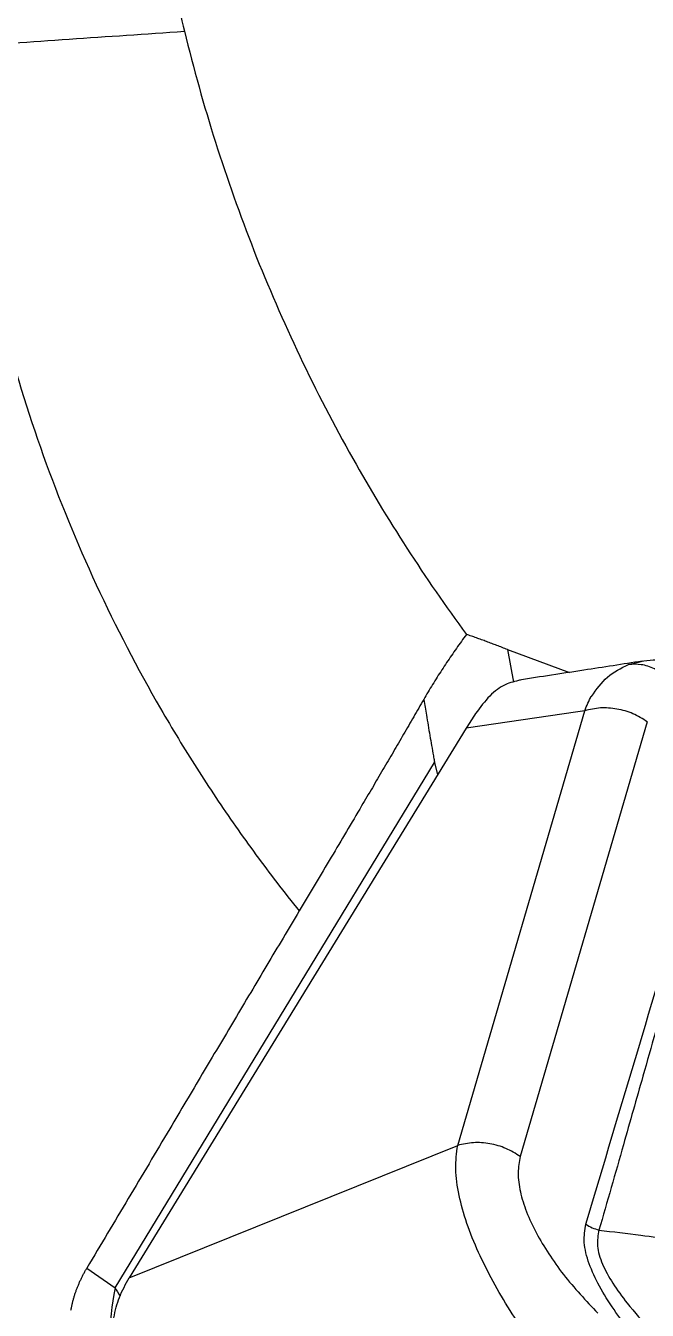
# Model space of a CAD drawing. Extents: x 527 to 611, y 788 to 934.
# Drawn here: x 532.41 to 534.96, y 815.59 to 820.85 of the extents above; entities that cross this region are included whole.
import ezdxf

# ---------------------------------------------------------------- set-up
doc = ezdxf.new("R2010")
doc.units = 0
doc.header["$MEASUREMENT"] = 0
doc.layers.add('1', color=4, linetype='Continuous')
doc.layers.add('GEOMETRY', color=3, linetype='Continuous', lineweight=25)

# ---------------------------------------------------------------- blocks, each defined once
blk = doc.blocks.new('2026_FLAIR')
at = {"layer": 'GEOMETRY'}
for p, q in [((7.3183, 14.9293), (7.5725, 14.8359)), ((7.3183, 14.9293), (7.3439, 14.7958)), ((7.8142, 14.8681), (7.8661, 14.8803)), ((7.8661, 14.8803), (7.8709, 14.8814)), ((7.1151, 12.9001), (7.6352, 14.6792)), ((7.6067, 14.675), (7.1501, 14.6077)), ((7.6352, 14.6792), (7.6067, 14.675)), ((7.8914, 14.6336), (7.3713, 12.8546)), ((7.1501, 14.6077), (5.7699, 12.3584)), ((5.7123, 12.3167), (7.0201, 14.4665)), ((7.0201, 14.4665), (7.0326, 14.4162)), ((5.7699, 12.3584), (7.1151, 12.9001)), ((5.597, 12.3983), (5.7123, 12.3167))]:
    blk.add_line(p, q, dxfattribs=at)
blk.add_arc((6.5989, 12.1242), 0.9073, 167.752, 221.135, dxfattribs=at)
for points, knots in [([(5.8068, 18.7957), (5.8091, 18.7472), (5.8145, 18.6414), (5.8314, 18.4212), (5.8641, 18.1359), (5.9204, 17.7959), (5.9691, 17.5714), (5.9963, 17.4598)], [0, 0, 0, 0, 0.0528377, 0.1153377, 0.2403377, 0.3653377, 0.4903377, 0.4903377, 0.4903377, 0.4903377]), ([(5.9963, 17.4598), (6.0335, 17.3071), (6.1182, 17.0043), (6.276, 16.5598), (6.4639, 16.1272), (6.74, 15.594), (6.9812, 15.2214), (7.151, 14.9914)], [0.2725994, 0.2725994, 0.2725994, 0.2725994, 0.3975994, 0.5225994, 0.6475994, 0.7725994, 1, 1, 1, 1]), ([(5.0675, 17.3961), (5.0805, 17.206), (5.1242, 16.8271), (5.242, 16.2672), (5.4104, 15.7205), (5.6276, 15.1912), (5.8473, 14.7682), (6.045, 14.4424), (6.204, 14.2048), (6.3459, 14.0115), (6.4352, 13.898), (6.4661, 13.8596)], [0.1552034, 0.1552034, 0.1552034, 0.1552034, 0.2802034, 0.4052034, 0.5302034, 0.6552034, 0.7802034, 0.8427034, 0.9052034, 0.9677034, 1, 1, 1, 1]), ([(7.151, 14.9914), (7.144, 14.982), (7.1301, 14.963), (7.1096, 14.9342), (7.0895, 14.9052), (7.0696, 14.8759), (7.0501, 14.8463), (7.0309, 14.8165), (7.0122, 14.7863), (6.9937, 14.7558), (6.9818, 14.7353), (6.9758, 14.725)], [0, 0, 0, 0, 0.111126, 0.222261, 0.333376, 0.444462, 0.555546, 0.666654, 0.777772, 0.888888, 1, 1, 1, 1]), ([(7.3183, 14.9293), (7.3112, 14.9321), (7.2968, 14.9378), (7.2754, 14.946), (7.2543, 14.954), (7.2333, 14.9619), (7.2124, 14.9696), (7.1918, 14.9771), (7.1713, 14.9844), (7.1578, 14.9891), (7.151, 14.9914)], [0, 0, 0, 0, 0.125006, 0.250012, 0.375011, 0.500003, 0.624997, 0.749996, 0.874998, 1, 1, 1, 1]), ([(7.8708, 14.8818), (7.7909, 14.8695), (7.6232, 14.8436), (7.4559, 14.818), (7.3683, 14.8047)], [0, 0, 0, 0, 0.476204, 1, 1, 1, 1]), ([(8.0666, 14.8775), (8.0332, 14.8819), (7.9639, 14.8909), (7.8985, 14.8842), (7.8646, 14.8806)], [0, 0, 0, 0, 0.482038, 1, 1, 1, 1]), ([(7.663, 14.7375), (7.683, 14.7661), (7.7235, 14.8237), (7.7838, 14.8532), (7.8142, 14.8681)], [0, 0, 0, 0, 0.495442, 1, 1, 1, 1]), ([(8.0124, 14.7727), (7.9991, 14.7884), (7.9721, 14.8203), (7.9214, 14.8524), (7.8672, 14.8708), (7.8317, 14.869), (7.8142, 14.8681)], [0, 0, 0, 0, 0.245821, 0.500072, 0.754284, 1, 1, 1, 1]), ([(7.3715, 14.8044), (7.3507, 14.7995), (7.3078, 14.7894), (7.245, 14.7438), (7.2073, 14.6933), (7.1885, 14.668)], [0, 0, 0, 0, 0.31887, 0.658623, 1, 1, 1, 1]), ([(6.9758, 14.725), (6.9622, 14.7014), (6.9348, 14.654), (6.8934, 14.5826), (6.8514, 14.5105), (6.8087, 14.4375), (6.7654, 14.3637), (6.6949, 14.2441), (6.5951, 14.0757), (6.5098, 13.9329), (6.4661, 13.8596)], [0, 0, 0, 0, 0.080463, 0.162073, 0.244833, 0.328742, 0.413798, 0.5, 0.743809, 1, 1, 1, 1]), ([(6.9758, 14.725), (6.9794, 14.7037), (6.9879, 14.6546), (7.0011, 14.5778), (7.0118, 14.5153), (7.0181, 14.4782), (7.0197, 14.4689), (7.0201, 14.4665)], [0.93488761, 0.93488761, 0.93488761, 0.93488761, 0.94086714, 0.94867964, 0.95649214, 0.95844526, 0.95910453, 0.95910453, 0.95910453, 0.95910453]), ([(7.6352, 14.6792), (7.6394, 14.6896), (7.6479, 14.7102), (7.6572, 14.7292), (7.6618, 14.7387)], [0, 0, 0, 0, 0.501136, 1, 1, 1, 1]), ([(7.1885, 14.668), (7.182, 14.658), (7.169, 14.6381), (7.1564, 14.6178), (7.1501, 14.6077)], [0, 0, 0, 0, 0.500464, 1, 1, 1, 1]), ([(7.64, 12.5782), (7.7839, 13.0605), (7.9654, 13.6687), (8.1613, 14.3081), (8.2171, 14.4741), (8.2337, 14.5218), (8.2402, 14.5352), (8.2424, 14.5397)], [0, 0, 0, 0, 0.733813, 0.925342, 0.977269, 0.992279, 1, 1, 1, 1]), ([(8.2441, 14.5382), (8.2441, 14.5382), (8.244, 14.538), (8.2438, 14.5372), (8.243, 14.5345), (8.2402, 14.5241), (8.1514, 14.191), (8.0322, 13.7424), (7.881, 13.2101), (7.7872, 12.8803), (7.7269, 12.6702), (7.6935, 12.5538)], [0, 0, 0, 0, 0.0000386, 0.0003312, 0.001135, 0.0041642, 0.0159415, 0.499832, 0.6813517, 0.8233637, 1, 1, 1, 1]), ([(6.4661, 13.8596), (6.444, 13.8227), (6.3999, 13.7489), (6.3337, 13.6377), (6.2674, 13.5261), (6.1792, 13.3777), (6.0687, 13.1915), (5.9804, 13.0428), (5.936, 12.9679)], [0, 0, 0, 0, 0.124491, 0.249341, 0.374521, 0.5, 0.748328, 1, 1, 1, 1]), ([(5.936, 12.9679), (5.8794, 12.8729), (5.7664, 12.683), (5.6536, 12.4933), (5.5972, 12.3985)], [0, 0, 0, 0, 0.5000044, 1, 1, 1, 1]), ([(7.483, 12.0076), (7.4565, 12.0423), (7.4022, 12.1131), (7.3275, 12.2259), (7.2583, 12.3434), (7.1982, 12.4633), (7.15, 12.5827), (7.1176, 12.6982), (7.1025, 12.8083), (7.1108, 12.869), (7.1151, 12.9001)], [0, 0, 0, 0, 0.114179, 0.233354, 0.355657, 0.479729, 0.604989, 0.731949, 0.86249, 1, 1, 1, 1]), ([(7.3713, 12.8546), (7.367, 12.833), (7.3605, 12.8006), (7.3641, 12.7502), (7.3731, 12.6979), (7.395, 12.628), (7.435, 12.5424), (7.4867, 12.4559), (7.5667, 12.3433), (7.64, 12.2649), (7.6886, 12.213)], [0, 0, 0, 0, 0.125044, 0.187707, 0.251332, 0.373876, 0.501773, 0.624135, 0.751153, 1, 1, 1, 1]), ([(8.0537, 11.8818), (8.0251, 11.9108), (7.9709, 11.9658), (7.8921, 12.0521), (7.8199, 12.1384), (7.7519, 12.2301), (7.6936, 12.3228), (7.6501, 12.4166), (7.6276, 12.5063), (7.6358, 12.5541), (7.64, 12.5782)], [0, 0, 0, 0, 0.131695, 0.24934, 0.378329, 0.497693, 0.62718, 0.749961, 0.873946, 1, 1, 1, 1]), ([(7.64, 12.5782), (7.6482, 12.5729), (7.6647, 12.5622), (7.6839, 12.5566), (7.6935, 12.5538)], [0, 0, 0, 0, 0.5, 1, 1, 1, 1]), ([(7.6935, 12.5538), (7.6895, 12.5328), (7.6815, 12.4918), (7.7051, 12.4142), (7.7488, 12.3345), (7.8158, 12.2432), (7.9045, 12.1439), (8.0087, 12.0409), (8.0806, 11.9754), (8.1155, 11.9436)], [0, 0, 0, 0, 0.120842, 0.236017, 0.354466, 0.479568, 0.65493, 0.832373, 1, 1, 1, 1]), ([(7.6935, 12.5538), (7.7507, 12.5468), (7.8527, 12.5343), (7.9546, 12.5217), (7.9994, 12.5161)], [0, 0, 0, 0, 0.560611, 1, 1, 1, 1]), ([(5.5314, 12.2254), (5.5322, 12.2296), (5.5338, 12.2382), (5.5367, 12.2509), (5.5398, 12.2635), (5.5433, 12.2761), (5.5471, 12.2887), (5.5513, 12.3012), (5.5558, 12.3136), (5.5607, 12.3259), (5.5659, 12.3382), (5.5714, 12.3504), (5.5773, 12.3625), (5.5835, 12.3746), (5.5901, 12.3866), (5.5947, 12.3944), (5.597, 12.3983)], [0, 0, 0, 0, 0.067077, 0.13475, 0.203039, 0.271964, 0.341543, 0.411794, 0.482734, 0.554381, 0.626752, 0.699861, 0.773726, 0.848361, 0.923781, 1, 1, 1, 1]), ([(5.9066, 11.6897), (5.8818, 11.7162), (5.8335, 11.7676), (5.776, 11.8527), (5.7336, 11.9392), (5.7077, 12.0263), (5.6981, 12.1129), (5.7052, 12.1982), (5.7282, 12.2822), (5.7557, 12.3324), (5.7699, 12.3584)], [0, 0, 0, 0, 0.127804, 0.249051, 0.366383, 0.482705, 0.600436, 0.724414, 0.856966, 1, 1, 1, 1]), ([(5.7123, 12.3167), (5.7123, 12.3167), (5.7185, 12.306), (5.7257, 12.2948), (5.7329, 12.2836)], [0, 0, 0, 0, 0.000037, 1, 1, 1, 1])]:
    blk.add_open_spline(points, degree=3, knots=knots, dxfattribs=at)
for points in [[(5.0675, 17.3961), (5.2157, 17.4062), (5.5221, 17.4273), (5.8382, 17.4489), (5.9963, 17.4598)], [(7.8914, 14.6336), (7.8723, 14.6456), (7.834, 14.6694), (7.767, 14.6881), (7.6984, 14.6935), (7.6562, 14.684), (7.6352, 14.6792)], [(7.3713, 12.8546), (7.3522, 12.8665), (7.314, 12.8904), (7.2469, 12.9091), (7.1783, 12.9144), (7.1362, 12.9049), (7.1151, 12.9001)]]:
    blk.add_open_spline(points, degree=3, dxfattribs=at)

msp = doc.modelspace()

# ---------------------------------------------------------------- block references
at = {"layer": '1'}
msp.add_blockref('2026_FLAIR', (527.0666, 803.3631), dxfattribs=at)

doc.saveas('drawing.dxf')
